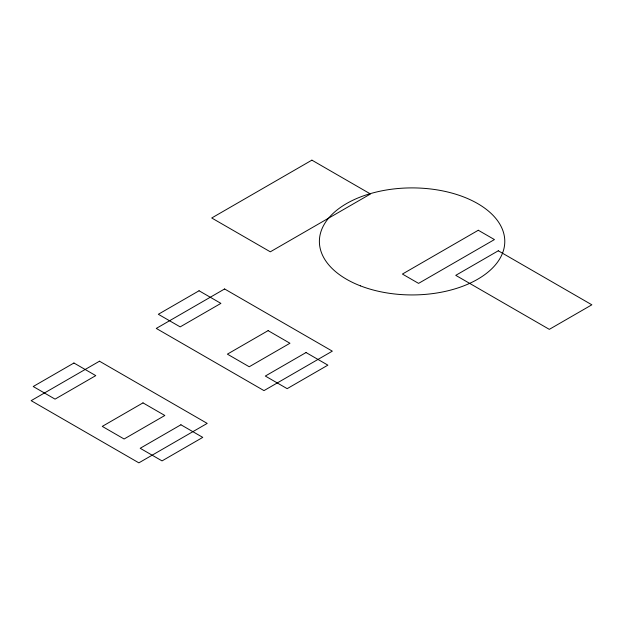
<?xml version="1.0" encoding="UTF-8"?>
<svg xmlns="http://www.w3.org/2000/svg" width="623" height="623" viewBox="0 0 623 623"><rect width="100%" height="100%" fill="white"/><g stroke="black" fill="none" stroke-linecap="round" stroke-linejoin="round"><path stroke-width="0.93" d="M311.897 160.15L211.719 217.988L270.312 251.817L370.49 193.979L311.897 160.15M73.935 363.007L33.214 386.517L55.058 399.133L95.778 375.622L73.935 363.007M199.056 290.77L158.335 314.28L180.179 326.888L220.9 303.378L199.056 290.77M99.485 361.208L31.15 400.659L138.867 462.85L207.202 423.399L99.485 361.208M224.607 288.971L156.272 328.422L263.988 390.613L332.324 351.154L224.607 288.971M142.986 402.879L102.265 426.389L124.109 438.997L164.83 415.486L142.986 402.879M268.108 330.634L227.387 354.144L249.231 366.76L289.952 343.25L268.108 330.634M478.293 230.253L402.419 274.058L418.57 283.379L494.436 239.575L478.293 230.253M180.919 424.777L140.198 448.287L162.042 460.895L202.763 437.385L180.919 424.777M306.041 352.54L265.32 376.051L287.164 388.659L327.885 365.148L306.041 352.54M498.283 250.789L455.756 275.343L549.322 329.357L591.85 304.803L498.283 250.789M360.429 285.856A92.695 53.516 0 0 0 504.575 245.026A92.695 53.516 0 0 0 371.261 193.371A92.695 53.516 0 0 0 360.429 285.856"/></g></svg>
